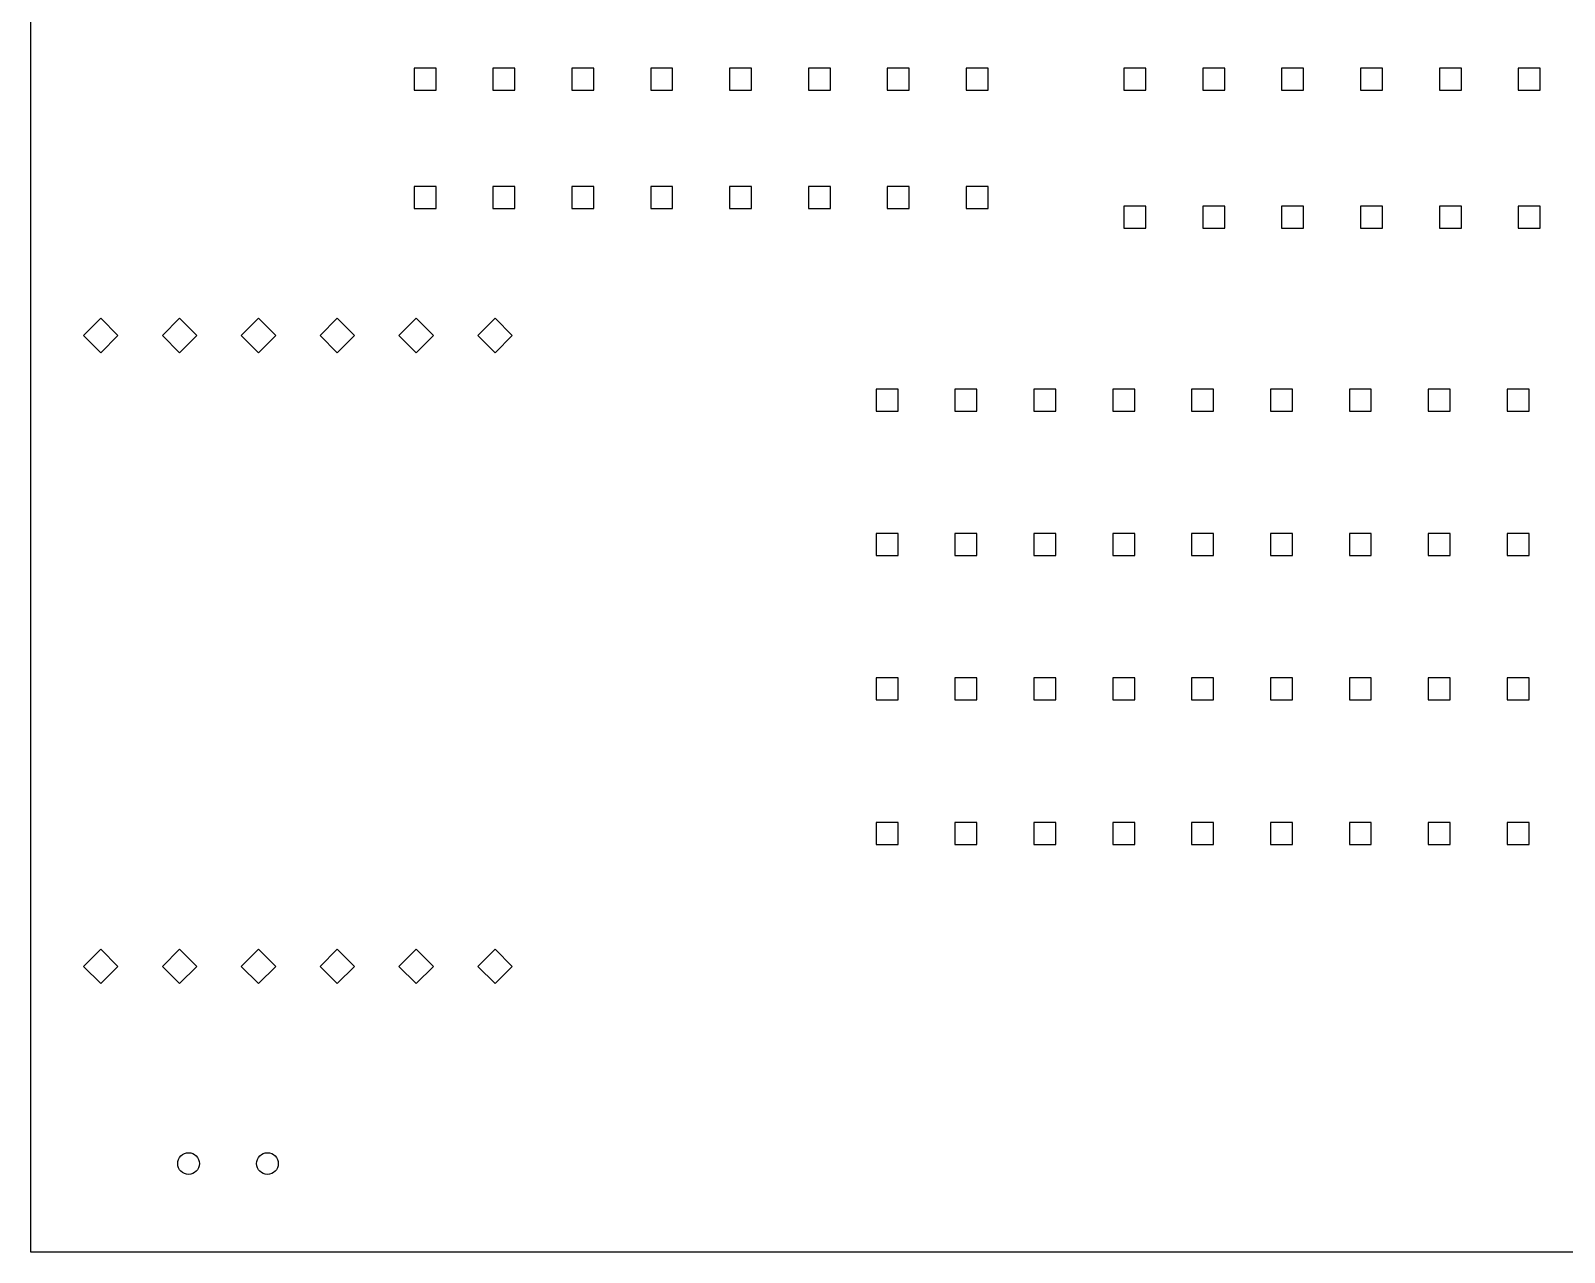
# Model space of a CAD drawing. Extents: x 114 to 215, y -157 to -37.
# Drawn here: x 115.24 to 164.63, y -135.24 to -95.9 of the extents above; entities that cross this region are included whole.
import ezdxf

# ---------------------------------------------------------------- set-up
doc = ezdxf.new("R2010")
doc.units = 0
doc.layers.add('BLACK', color=7, linetype='CONTINUOUS')

msp = doc.modelspace()

# ---------------------------------------------------------------- linework, layer by layer
at = {"layer": 'BLACK', "linetype": 'CONTINUOUS'}
for p, q in [((115.24, -135.2425), (115.24, -36.8175)), ((128.293557, -97.106443), (127.586443, -97.106443)), ((127.586443, -97.106443), (127.586443, -97.813557)), ((128.293557, -97.813557), (128.293557, -97.106443)), ((130.833557, -97.106443), (130.126443, -97.106443)), ((130.126443, -97.106443), (130.126443, -97.813557)), ((130.833557, -97.813557), (130.833557, -97.106443)), ((133.373557, -97.106443), (132.666443, -97.106443)), ((132.666443, -97.106443), (132.666443, -97.813557)), ((133.373557, -97.813557), (133.373557, -97.106443)), ((135.913557, -97.106443), (135.206443, -97.106443)), ((135.206443, -97.106443), (135.206443, -97.813557)), ((135.913557, -97.813557), (135.913557, -97.106443)), ((138.453557, -97.106443), (137.746443, -97.106443)), ((137.746443, -97.106443), (137.746443, -97.813557)), ((138.453557, -97.813557), (138.453557, -97.106443)), ((140.993557, -97.106443), (140.286443, -97.106443)), ((140.286443, -97.106443), (140.286443, -97.813557)), ((140.993557, -97.813557), (140.993557, -97.106443)), ((143.533557, -97.106443), (142.826443, -97.106443)), ((142.826443, -97.106443), (142.826443, -97.813557)), ((143.533557, -97.813557), (143.533557, -97.106443)), ((146.073557, -97.106443), (145.366443, -97.106443)), ((145.366443, -97.106443), (145.366443, -97.813557)), ((146.073557, -97.813557), (146.073557, -97.106443)), ((151.153557, -97.106443), (150.446443, -97.106443)), ((150.446443, -97.106443), (150.446443, -97.813557)), ((151.153557, -97.813557), (151.153557, -97.106443)), ((153.693557, -97.106443), (152.986443, -97.106443)), ((152.986443, -97.106443), (152.986443, -97.813557)), ((153.693557, -97.813557), (153.693557, -97.106443)), ((156.233557, -97.106443), (155.526443, -97.106443)), ((155.526443, -97.106443), (155.526443, -97.813557)), ((156.233557, -97.813557), (156.233557, -97.106443)), ((158.773557, -97.106443), (158.066443, -97.106443)), ((158.066443, -97.106443), (158.066443, -97.813557)), ((158.773557, -97.813557), (158.773557, -97.106443)), ((161.313557, -97.106443), (160.606443, -97.106443)), ((160.606443, -97.106443), (160.606443, -97.813557)), ((161.313557, -97.813557), (161.313557, -97.106443)), ((163.853557, -97.106443), (163.146443, -97.106443)), ((163.146443, -97.106443), (163.146443, -97.813557)), ((163.853557, -97.813557), (163.853557, -97.106443)), ((127.586443, -97.813557), (128.293557, -97.813557)), ((130.126443, -97.813557), (130.833557, -97.813557)), ((132.666443, -97.813557), (133.373557, -97.813557)), ((135.206443, -97.813557), (135.913557, -97.813557)), ((137.746443, -97.813557), (138.453557, -97.813557)), ((140.286443, -97.813557), (140.993557, -97.813557)), ((142.826443, -97.813557), (143.533557, -97.813557)), ((145.366443, -97.813557), (146.073557, -97.813557)), ((150.446443, -97.813557), (151.153557, -97.813557)), ((152.986443, -97.813557), (153.693557, -97.813557)), ((155.526443, -97.813557), (156.233557, -97.813557)), ((158.066443, -97.813557), (158.773557, -97.813557)), ((160.606443, -97.813557), (161.313557, -97.813557)), ((163.146443, -97.813557), (163.853557, -97.813557)), ((128.293557, -100.916443), (127.586443, -100.916443)), ((127.586443, -100.916443), (127.586443, -101.623557)), ((128.293557, -101.623557), (128.293557, -100.916443)), ((130.833557, -100.916443), (130.126443, -100.916443)), ((130.126443, -100.916443), (130.126443, -101.623557)), ((130.833557, -101.623557), (130.833557, -100.916443)), ((133.373557, -100.916443), (132.666443, -100.916443)), ((132.666443, -100.916443), (132.666443, -101.623557)), ((133.373557, -101.623557), (133.373557, -100.916443)), ((135.913557, -100.916443), (135.206443, -100.916443)), ((135.206443, -100.916443), (135.206443, -101.623557)), ((135.913557, -101.623557), (135.913557, -100.916443)), ((138.453557, -100.916443), (137.746443, -100.916443)), ((137.746443, -100.916443), (137.746443, -101.623557)), ((138.453557, -101.623557), (138.453557, -100.916443)), ((140.993557, -100.916443), (140.286443, -100.916443)), ((140.286443, -100.916443), (140.286443, -101.623557)), ((140.993557, -101.623557), (140.993557, -100.916443)), ((143.533557, -100.916443), (142.826443, -100.916443)), ((142.826443, -100.916443), (142.826443, -101.623557)), ((143.533557, -101.623557), (143.533557, -100.916443)), ((146.073557, -100.916443), (145.366443, -100.916443)), ((145.366443, -100.916443), (145.366443, -101.623557)), ((146.073557, -101.623557), (146.073557, -100.916443)), ((127.586443, -101.623557), (128.293557, -101.623557)), ((130.126443, -101.623557), (130.833557, -101.623557)), ((132.666443, -101.623557), (133.373557, -101.623557)), ((135.206443, -101.623557), (135.913557, -101.623557)), ((137.746443, -101.623557), (138.453557, -101.623557)), ((140.286443, -101.623557), (140.993557, -101.623557)), ((142.826443, -101.623557), (143.533557, -101.623557)), ((145.366443, -101.623557), (146.073557, -101.623557)), ((151.153557, -101.551443), (150.446443, -101.551443)), ((150.446443, -101.551443), (150.446443, -102.258557)), ((151.153557, -102.258557), (151.153557, -101.551443)), ((153.693557, -101.551443), (152.986443, -101.551443)), ((152.986443, -101.551443), (152.986443, -102.258557)), ((153.693557, -102.258557), (153.693557, -101.551443)), ((156.233557, -101.551443), (155.526443, -101.551443)), ((155.526443, -101.551443), (155.526443, -102.258557)), ((156.233557, -102.258557), (156.233557, -101.551443)), ((158.773557, -101.551443), (158.066443, -101.551443)), ((158.066443, -101.551443), (158.066443, -102.258557)), ((158.773557, -102.258557), (158.773557, -101.551443)), ((161.313557, -101.551443), (160.606443, -101.551443)), ((160.606443, -101.551443), (160.606443, -102.258557)), ((161.313557, -102.258557), (161.313557, -101.551443)), ((163.853557, -101.551443), (163.146443, -101.551443)), ((163.146443, -101.551443), (163.146443, -102.258557)), ((163.853557, -102.258557), (163.853557, -101.551443)), ((150.446443, -102.258557), (151.153557, -102.258557)), ((152.986443, -102.258557), (153.693557, -102.258557)), ((155.526443, -102.258557), (156.233557, -102.258557)), ((158.066443, -102.258557), (158.773557, -102.258557)), ((160.606443, -102.258557), (161.313557, -102.258557)), ((163.146443, -102.258557), (163.853557, -102.258557)), ((117.495, -105.16), (116.94, -105.715)), ((118.05, -105.715), (117.495, -105.16)), ((120.035, -105.16), (119.48, -105.715)), ((120.59, -105.715), (120.035, -105.16)), ((122.575, -105.16), (122.02, -105.715)), ((123.13, -105.715), (122.575, -105.16)), ((125.115, -105.16), (124.56, -105.715)), ((125.67, -105.715), (125.115, -105.16)), ((127.655, -105.16), (127.1, -105.715)), ((128.21, -105.715), (127.655, -105.16)), ((130.195, -105.16), (129.64, -105.715)), ((130.75, -105.715), (130.195, -105.16)), ((116.94, -105.715), (117.495, -106.27)), ((117.495, -106.27), (118.05, -105.715)), ((119.48, -105.715), (120.035, -106.27)), ((120.035, -106.27), (120.59, -105.715)), ((122.02, -105.715), (122.575, -106.27)), ((122.575, -106.27), (123.13, -105.715)), ((124.56, -105.715), (125.115, -106.27)), ((125.115, -106.27), (125.67, -105.715)), ((127.1, -105.715), (127.655, -106.27)), ((127.655, -106.27), (128.21, -105.715)), ((129.64, -105.715), (130.195, -106.27)), ((130.195, -106.27), (130.75, -105.715)), ((143.173557, -107.446443), (142.466443, -107.446443)), ((142.466443, -107.446443), (142.466443, -108.153557)), ((143.173557, -108.153557), (143.173557, -107.446443)), ((145.713557, -107.446443), (145.006443, -107.446443)), ((145.006443, -107.446443), (145.006443, -108.153557)), ((145.713557, -108.153557), (145.713557, -107.446443)), ((148.253557, -107.446443), (147.546443, -107.446443)), ((147.546443, -107.446443), (147.546443, -108.153557)), ((148.253557, -108.153557), (148.253557, -107.446443)), ((150.793557, -107.446443), (150.086443, -107.446443)), ((150.086443, -107.446443), (150.086443, -108.153557)), ((150.793557, -108.153557), (150.793557, -107.446443)), ((153.333557, -107.446443), (152.626443, -107.446443)), ((152.626443, -107.446443), (152.626443, -108.153557)), ((153.333557, -108.153557), (153.333557, -107.446443)), ((155.873557, -107.446443), (155.166443, -107.446443)), ((155.166443, -107.446443), (155.166443, -108.153557)), ((155.873557, -108.153557), (155.873557, -107.446443)), ((158.413557, -107.446443), (157.706443, -107.446443)), ((157.706443, -107.446443), (157.706443, -108.153557)), ((158.413557, -108.153557), (158.413557, -107.446443)), ((160.953557, -107.446443), (160.246443, -107.446443)), ((160.246443, -107.446443), (160.246443, -108.153557)), ((160.953557, -108.153557), (160.953557, -107.446443)), ((163.493557, -107.446443), (162.786443, -107.446443)), ((162.786443, -107.446443), (162.786443, -108.153557)), ((163.493557, -108.153557), (163.493557, -107.446443)), ((142.466443, -108.153557), (143.173557, -108.153557)), ((145.006443, -108.153557), (145.713557, -108.153557)), ((147.546443, -108.153557), (148.253557, -108.153557)), ((150.086443, -108.153557), (150.793557, -108.153557)), ((152.626443, -108.153557), (153.333557, -108.153557)), ((155.166443, -108.153557), (155.873557, -108.153557)), ((157.706443, -108.153557), (158.413557, -108.153557)), ((160.246443, -108.153557), (160.953557, -108.153557)), ((162.786443, -108.153557), (163.493557, -108.153557)), ((143.173557, -112.096443), (142.466443, -112.096443)), ((142.466443, -112.096443), (142.466443, -112.803557)), ((143.173557, -112.803557), (143.173557, -112.096443)), ((145.713557, -112.096443), (145.006443, -112.096443)), ((145.006443, -112.096443), (145.006443, -112.803557)), ((145.713557, -112.803557), (145.713557, -112.096443)), ((148.253557, -112.096443), (147.546443, -112.096443)), ((147.546443, -112.096443), (147.546443, -112.803557)), ((148.253557, -112.803557), (148.253557, -112.096443)), ((150.793557, -112.096443), (150.086443, -112.096443)), ((150.086443, -112.096443), (150.086443, -112.803557)), ((150.793557, -112.803557), (150.793557, -112.096443)), ((153.333557, -112.096443), (152.626443, -112.096443)), ((152.626443, -112.096443), (152.626443, -112.803557)), ((153.333557, -112.803557), (153.333557, -112.096443)), ((155.873557, -112.096443), (155.166443, -112.096443)), ((155.166443, -112.096443), (155.166443, -112.803557)), ((155.873557, -112.803557), (155.873557, -112.096443)), ((158.413557, -112.096443), (157.706443, -112.096443)), ((157.706443, -112.096443), (157.706443, -112.803557)), ((158.413557, -112.803557), (158.413557, -112.096443)), ((160.953557, -112.096443), (160.246443, -112.096443)), ((160.246443, -112.096443), (160.246443, -112.803557)), ((160.953557, -112.803557), (160.953557, -112.096443)), ((163.493557, -112.096443), (162.786443, -112.096443)), ((162.786443, -112.096443), (162.786443, -112.803557)), ((163.493557, -112.803557), (163.493557, -112.096443)), ((142.466443, -112.803557), (143.173557, -112.803557)), ((145.006443, -112.803557), (145.713557, -112.803557)), ((147.546443, -112.803557), (148.253557, -112.803557)), ((150.086443, -112.803557), (150.793557, -112.803557)), ((152.626443, -112.803557), (153.333557, -112.803557)), ((155.166443, -112.803557), (155.873557, -112.803557)), ((157.706443, -112.803557), (158.413557, -112.803557)), ((160.246443, -112.803557), (160.953557, -112.803557)), ((162.786443, -112.803557), (163.493557, -112.803557)), ((143.173557, -116.746443), (142.466443, -116.746443)), ((142.466443, -116.746443), (142.466443, -117.453557)), ((143.173557, -117.453557), (143.173557, -116.746443)), ((145.713557, -116.746443), (145.006443, -116.746443)), ((145.006443, -116.746443), (145.006443, -117.453557)), ((145.713557, -117.453557), (145.713557, -116.746443)), ((148.253557, -116.746443), (147.546443, -116.746443)), ((147.546443, -116.746443), (147.546443, -117.453557)), ((148.253557, -117.453557), (148.253557, -116.746443)), ((150.793557, -116.746443), (150.086443, -116.746443)), ((150.086443, -116.746443), (150.086443, -117.453557)), ((150.793557, -117.453557), (150.793557, -116.746443)), ((153.333557, -116.746443), (152.626443, -116.746443)), ((152.626443, -116.746443), (152.626443, -117.453557)), ((153.333557, -117.453557), (153.333557, -116.746443)), ((155.873557, -116.746443), (155.166443, -116.746443)), ((155.166443, -116.746443), (155.166443, -117.453557)), ((155.873557, -117.453557), (155.873557, -116.746443)), ((158.413557, -116.746443), (157.706443, -116.746443)), ((157.706443, -116.746443), (157.706443, -117.453557)), ((158.413557, -117.453557), (158.413557, -116.746443)), ((160.953557, -116.746443), (160.246443, -116.746443)), ((160.246443, -116.746443), (160.246443, -117.453557)), ((160.953557, -117.453557), (160.953557, -116.746443)), ((163.493557, -116.746443), (162.786443, -116.746443)), ((162.786443, -116.746443), (162.786443, -117.453557)), ((163.493557, -117.453557), (163.493557, -116.746443)), ((142.466443, -117.453557), (143.173557, -117.453557)), ((145.006443, -117.453557), (145.713557, -117.453557)), ((147.546443, -117.453557), (148.253557, -117.453557)), ((150.086443, -117.453557), (150.793557, -117.453557)), ((152.626443, -117.453557), (153.333557, -117.453557)), ((155.166443, -117.453557), (155.873557, -117.453557)), ((157.706443, -117.453557), (158.413557, -117.453557)), ((160.246443, -117.453557), (160.953557, -117.453557)), ((162.786443, -117.453557), (163.493557, -117.453557)), ((143.173557, -121.396443), (142.466443, -121.396443)), ((142.466443, -121.396443), (142.466443, -122.103557)), ((143.173557, -122.103557), (143.173557, -121.396443)), ((145.713557, -121.396443), (145.006443, -121.396443)), ((145.006443, -121.396443), (145.006443, -122.103557)), ((145.713557, -122.103557), (145.713557, -121.396443)), ((148.253557, -121.396443), (147.546443, -121.396443)), ((147.546443, -121.396443), (147.546443, -122.103557)), ((148.253557, -122.103557), (148.253557, -121.396443)), ((150.793557, -121.396443), (150.086443, -121.396443)), ((150.086443, -121.396443), (150.086443, -122.103557)), ((150.793557, -122.103557), (150.793557, -121.396443)), ((153.333557, -121.396443), (152.626443, -121.396443)), ((152.626443, -121.396443), (152.626443, -122.103557)), ((153.333557, -122.103557), (153.333557, -121.396443)), ((155.873557, -121.396443), (155.166443, -121.396443)), ((155.166443, -121.396443), (155.166443, -122.103557)), ((155.873557, -122.103557), (155.873557, -121.396443)), ((158.413557, -121.396443), (157.706443, -121.396443)), ((157.706443, -121.396443), (157.706443, -122.103557)), ((158.413557, -122.103557), (158.413557, -121.396443)), ((160.953557, -121.396443), (160.246443, -121.396443)), ((160.246443, -121.396443), (160.246443, -122.103557)), ((160.953557, -122.103557), (160.953557, -121.396443)), ((163.493557, -121.396443), (162.786443, -121.396443)), ((162.786443, -121.396443), (162.786443, -122.103557)), ((163.493557, -122.103557), (163.493557, -121.396443)), ((142.466443, -122.103557), (143.173557, -122.103557)), ((145.006443, -122.103557), (145.713557, -122.103557)), ((147.546443, -122.103557), (148.253557, -122.103557)), ((150.086443, -122.103557), (150.793557, -122.103557)), ((152.626443, -122.103557), (153.333557, -122.103557)), ((155.166443, -122.103557), (155.873557, -122.103557)), ((157.706443, -122.103557), (158.413557, -122.103557)), ((160.246443, -122.103557), (160.953557, -122.103557)), ((162.786443, -122.103557), (163.493557, -122.103557)), ((117.495, -125.48), (116.94, -126.035)), ((118.05, -126.035), (117.495, -125.48)), ((120.035, -125.48), (119.48, -126.035)), ((120.59, -126.035), (120.035, -125.48)), ((122.575, -125.48), (122.02, -126.035)), ((123.13, -126.035), (122.575, -125.48)), ((125.115, -125.48), (124.56, -126.035)), ((125.67, -126.035), (125.115, -125.48)), ((127.655, -125.48), (127.1, -126.035)), ((128.21, -126.035), (127.655, -125.48)), ((130.195, -125.48), (129.64, -126.035)), ((130.75, -126.035), (130.195, -125.48)), ((116.94, -126.035), (117.495, -126.59)), ((117.495, -126.59), (118.05, -126.035)), ((119.48, -126.035), (120.035, -126.59)), ((120.035, -126.59), (120.59, -126.035)), ((122.02, -126.035), (122.575, -126.59)), ((122.575, -126.59), (123.13, -126.035)), ((124.56, -126.035), (125.115, -126.59)), ((125.115, -126.59), (125.67, -126.035)), ((127.1, -126.035), (127.655, -126.59)), ((127.655, -126.59), (128.21, -126.035)), ((129.64, -126.035), (130.195, -126.59)), ((130.195, -126.59), (130.75, -126.035)), ((215, -135.2425), (115.24, -135.2425))]:
    msp.add_line(p, q, dxfattribs=at)
at = {"layer": 'BLACK'}
for centre in [(120.325, -132.385), (122.865, -132.385)]:
    msp.add_circle(centre, 0.35, dxfattribs=at)

doc.saveas('drawing.dxf')
